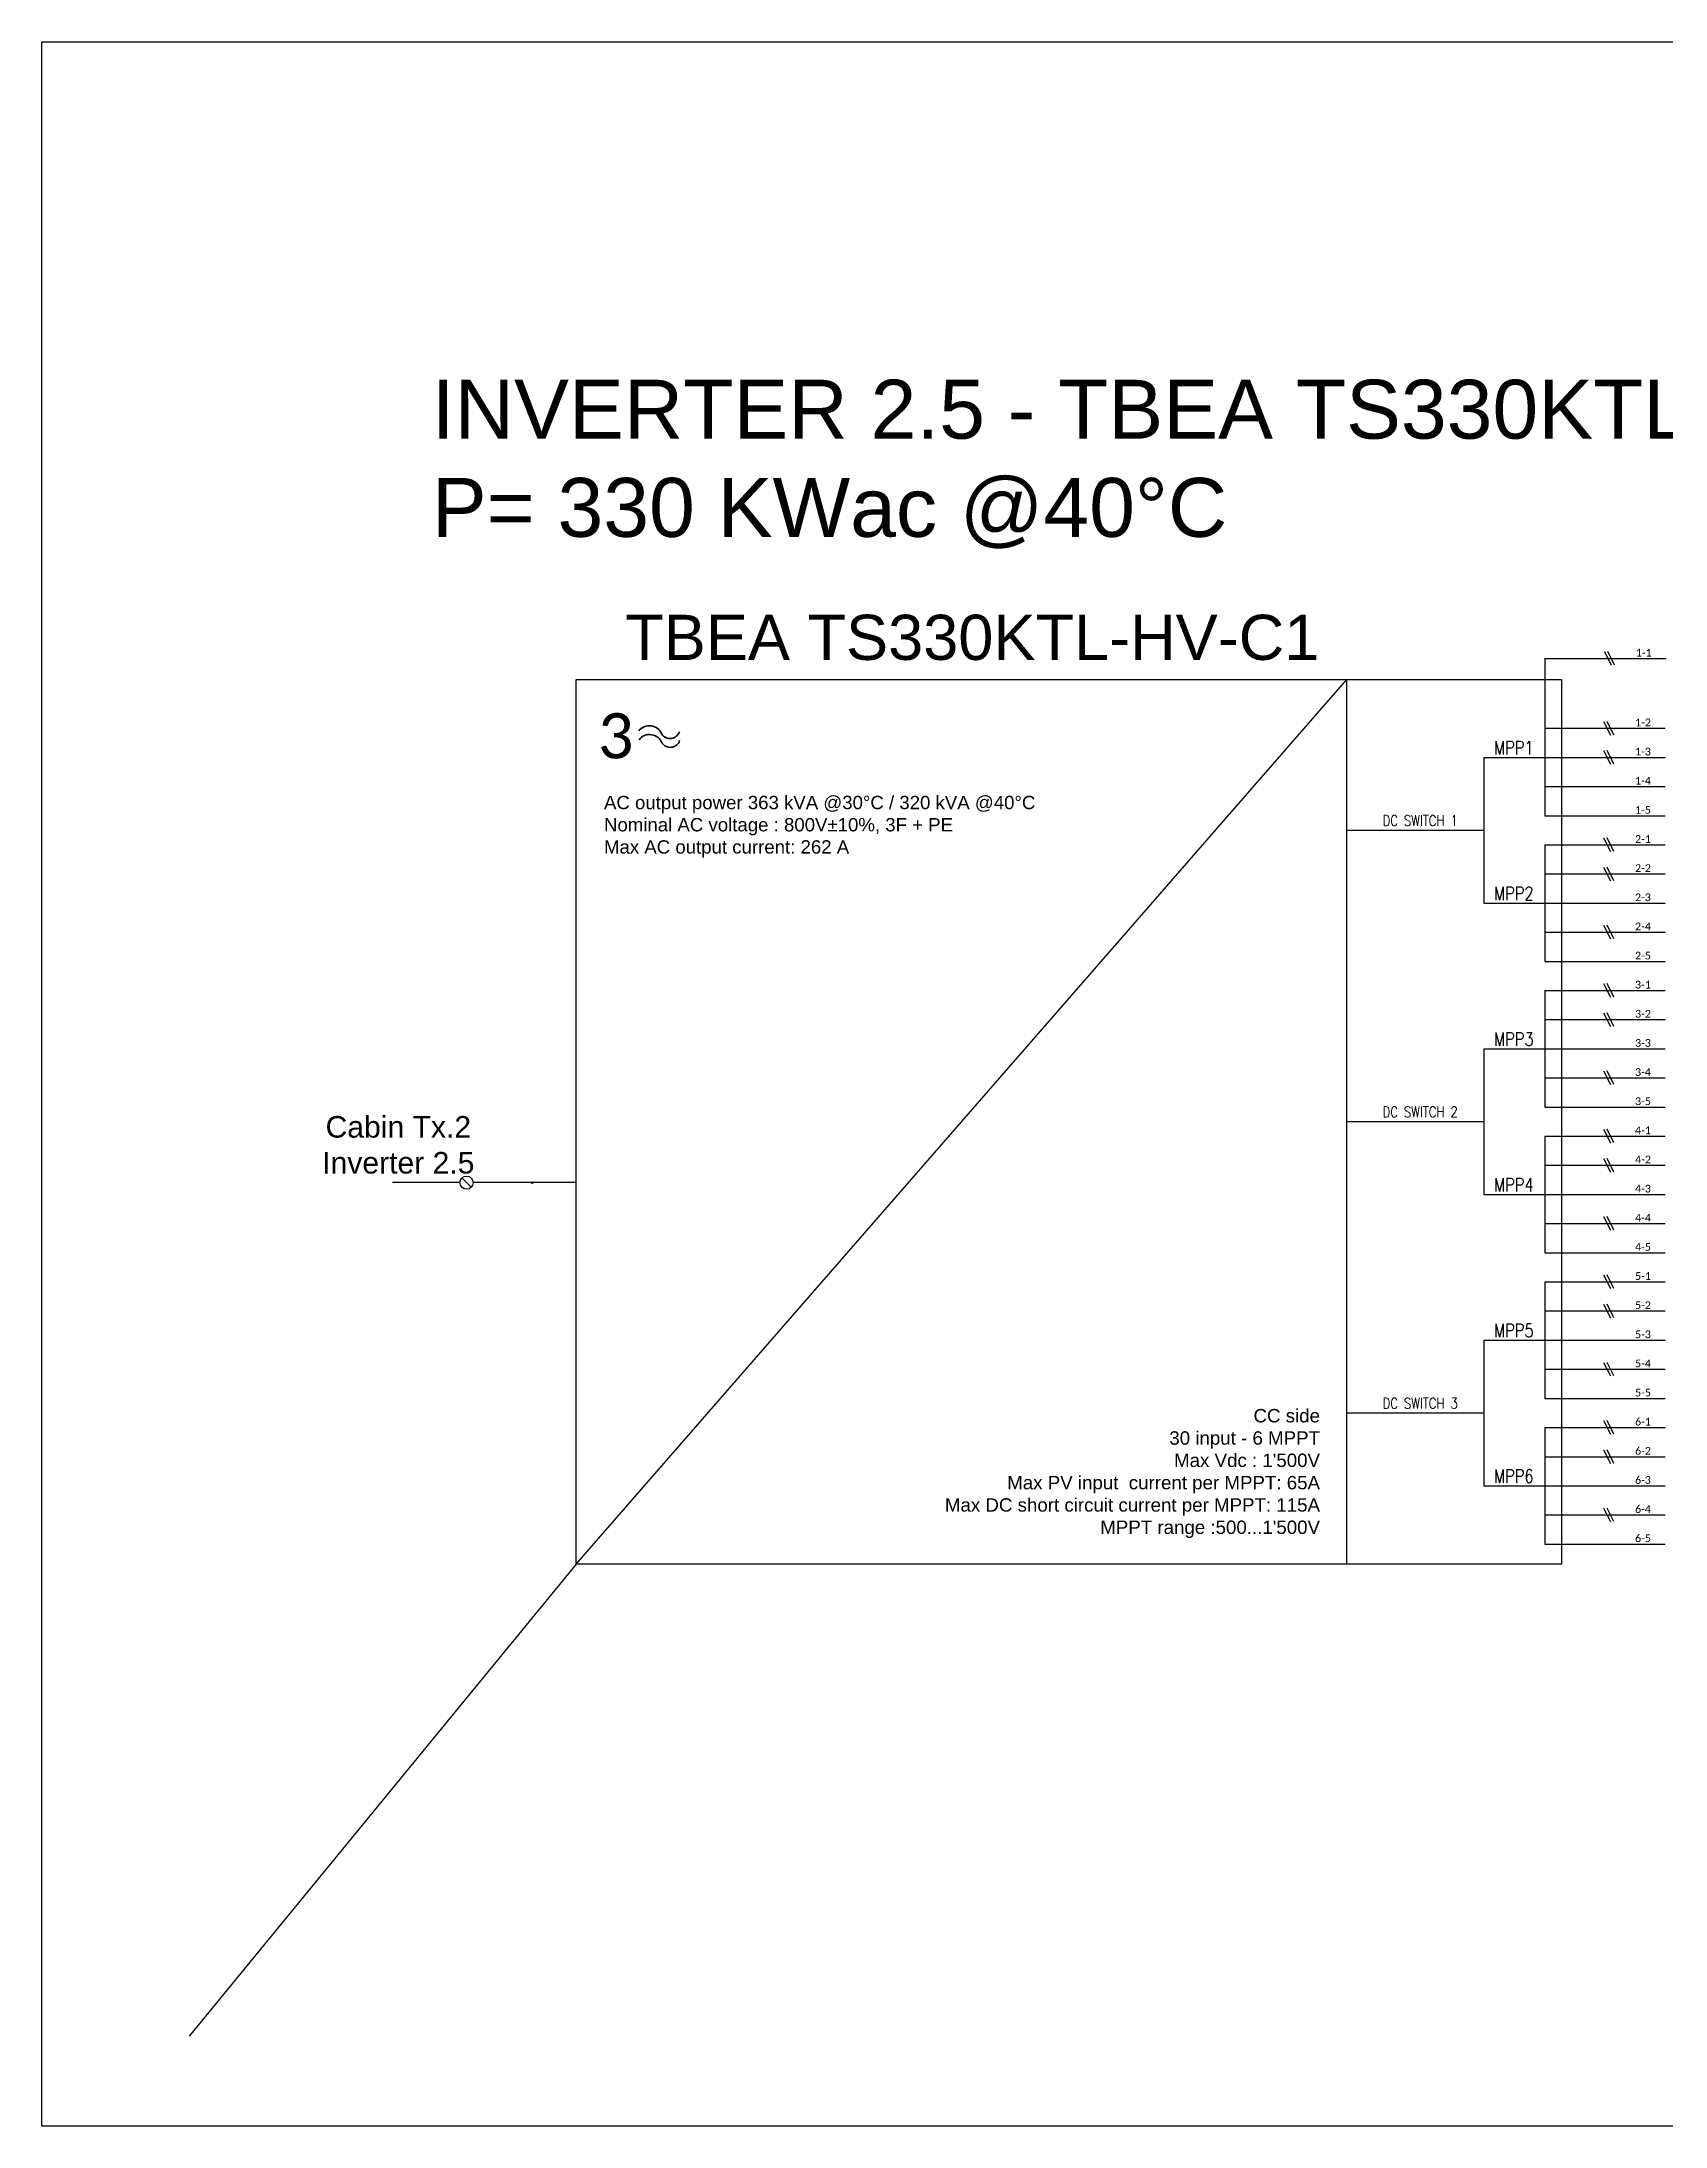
# Model space of a CAD drawing. Header units: millimetres. Extents: x 14856 to 141494, y 133975 to 167686.
# Drawn here: x 72144 to 78209, y 146011 to 153798 of the extents above; entities that cross this region are included whole.
import ezdxf

# ---------------------------------------------------------------- set-up
doc = ezdxf.new("R2010")
doc.units = ezdxf.units.MM
doc.linetypes.add('TRATTEGGIATA', pattern=[19.05, 12.7, -6.35])
doc.layers.add('-Testi', color=1, linetype='Continuous')
doc.layers.add('TRATTEGGIATA', color=40, linetype='TRATTEGGIATA')
doc.styles.add('Legend', font='calibri.ttf')
doc.styles.add('SIMPLEX', font='SIMPLEX', dxfattribs={"width": 0.8})
doc.styles.get("Standard").update_dxf_attribs({"font": 'arial.ttf'})

# ---------------------------------------------------------------- blocks, each defined once
blk = doc.blocks.new('P00102')
at = {"color": 1, "linetype": 'ByBlock', "lineweight": 25}
for p, q in [((0, 3.6), (-3.6, -3.6)), ((1.8, 3.6), (-1.8, -3.6)), ((3.6, 3.6), (0, -3.6))]:
    blk.add_line(p, q, dxfattribs=at)
blk = doc.blocks.new('P00')
at = {"color": 1}
for points in [[(-18.7, 25.7), (6.8, -25.3)], [(19.6, -25.3), (-5.9, 25.7)]]:
    blk.add_lwpolyline(points, dxfattribs=at)

msp = doc.modelspace()

# ---------------------------------------------------------------- linework, layer by layer
for points in [[(77759.2, 151493.9), (77759.2, 150906.7)], [(74140.3, 148110.8), (77018.6, 151415.2)], [(77018.6, 148110.8), (77018.6, 151415.2)], [(77531, 151124.4), (77759.2, 151124.4)], [(77531, 151124.4), (77531, 150580.2)], [(77018.6, 150852.3), (77531, 150852.3)], [(77759.2, 150797.9), (77759.2, 150362.5)], [(77531, 150580.2), (77759.2, 150580.2)], [(77759.2, 150253.7), (77759.2, 149818.4)], [(77531, 150036), (77759.2, 150036)], [(77531, 150036), (77531, 149491.8)], [(77018.6, 149763.9), (77531, 149763.9)], [(77759.2, 149709.5), (77759.2, 149274.2)], [(73748.4, 149518.7), (73713.7, 149553.4)], [(74140.3, 149536.1), (73755.6, 149536.1)], [(77531, 149491.8), (77759.2, 149491.8)], [(77759.2, 149165.3), (77759.2, 148730)], [(77531, 148947.6), (77759.2, 148947.6)], [(77531, 148947.6), (77531, 148403.4)], [(77018.6, 148675.5), (77531, 148675.5)], [(77759.2, 148621.1), (77759.2, 148185.8)], [(77531, 148403.4), (77759.2, 148403.4)]]:
    msp.add_lwpolyline(points)
at = {"color": 40, "linetype": 'Continuous'}
for points in [[(77759.2, 151493.9), (78211.6, 151493.9)], [(77759.2, 151233.3), (78208.6, 151233.3)], [(77759.2, 151124.4), (78208.6, 151124.4)], [(77759.2, 150797.9), (78208.6, 150797.9)], [(77759.2, 150689.1), (78208.6, 150689.1)], [(77759.2, 150471.4), (78208.6, 150471.4)], [(77759.2, 150253.7), (78208.6, 150253.7)], [(77759.2, 150144.9), (78208.6, 150144.9)], [(77759.2, 149927.2), (78208.6, 149927.2)], [(77759.2, 149709.5), (78208.6, 149709.5)], [(77759.2, 149600.7), (78208.6, 149600.7)], [(77759.2, 149383), (78208.6, 149383)], [(77759.2, 149165.3), (78208.6, 149165.3)]]:
    msp.add_lwpolyline(points, dxfattribs=at)
msp.add_lwpolyline([(74140.3, 151415.2), (77820.4, 151415.2), (77820.4, 148110.8), (74140.3, 148110.8)], close=True)
at = {"color": 8, "linetype": 'Continuous'}
for points in [[(77759.2, 151015.6), (78208.6, 151015.6)], [(77759.2, 150906.7), (78208.6, 150906.7)], [(77759.2, 150580.2), (78208.6, 150580.2)], [(77759.2, 150362.5), (78208.6, 150362.5)], [(77759.2, 150036), (78208.6, 150036)], [(77759.2, 149818.4), (78208.6, 149818.4)], [(77759.2, 149491.8), (78208.6, 149491.8)], [(77759.2, 149274.2), (78208.6, 149274.2)], [(77759.2, 148947.6), (78208.6, 148947.6)], [(77759.2, 148730), (78208.6, 148730)], [(77759.2, 148403.4), (78208.6, 148403.4)], [(77759.2, 148185.8), (78208.6, 148185.8)]]:
    msp.add_lwpolyline(points, dxfattribs=at)
at = {"color": 4}
msp.add_lwpolyline([(73706.5, 149536.1), (73454.3, 149536.1)], dxfattribs=at)
msp.add_circle((73731.1, 149536.1), 24.6)
at = {"lineweight": 35}
for centre, radius, start, end in [((74413.9, 151192.7), 50.1, 22.57714, 141.98736), ((74414.7, 151159.8), 50.1, 22.57714, 141.98736), ((74491.1, 151231.3), 36.5, 211.99625, 342.61742), ((74491.9, 151198.4), 36.5, 211.99625, 342.61742)]:
    msp.add_arc(centre, radius, start, end, dxfattribs=at)
at = {"layer": 'Defpoints', "color": 1}
msp.add_line((74140.3, 148110.8), (72694.8, 146347), dxfattribs=at)
msp.add_lwpolyline([(72144.1, 153798.2), (84205.6, 153798.2), (84205.6, 146010.8), (72144.1, 146010.8)], close=True, dxfattribs=at)
at = {"layer": 'TRATTEGGIATA', "color": 40, "linetype": 'Continuous', "ltscale": 0.5}
for points in [[(77759.2, 149056.5), (78208.6, 149056.5)], [(77759.2, 148838.8), (78208.6, 148838.8)], [(77759.2, 148621.1), (78208.6, 148621.1)], [(77759.2, 148512.3), (78208.6, 148512.3)], [(77759.2, 148294.6), (78208.6, 148294.6)]]:
    msp.add_lwpolyline(points, dxfattribs=at)

# ---------------------------------------------------------------- block references
for name, p in [('P00', (77999.8, 151494.1)), ('P00', (77996.9, 151233.4)), ('P00', (77996.9, 151124.6)), ('P00', (77996.9, 150798.1)), ('P00', (77996.9, 150689.2)), ('P00', (77996.9, 150471.6)), ('P00', (77996.9, 150253.9)), ('P00', (77996.9, 150145)), ('P00', (77996.9, 149927.4)), ('P00', (77996.9, 149709.7)), ('P00', (77996.9, 149600.9)), ('P00102', (73975.9, 149535.9)), ('P00', (77996.9, 149383.2)), ('P00', (77996.9, 149165.5)), ('P00', (77996.9, 149056.7)), ('P00', (77996.9, 148839)), ('P00', (77996.9, 148621.3)), ('P00', (77996.9, 148512.5)), ('P00', (77996.9, 148294.8))]:
    msp.add_blockref(name, p)

# ---------------------------------------------------------------- texts
at = {"layer": '-Testi', "color": 7, "attachment_point": 5, "style": 'SIMPLEX'}
for s, insert, char_height, width in [('MPP1', (77642.9, 151160.7), 50, 54.432), ('DC SWITCH 1', (77293.1, 150888.6), 40, 391.731), ('MPP2', (77642.9, 150616.5), 50, 54.432), ('MPP3', (77642.9, 150072.3), 50, 54.432), ('DC SWITCH 2', (77293.1, 149800.2), 40, 391.731), ('MPP4', (77642.9, 149528.1), 50, 54.432), ('MPP5', (77642.9, 148983.9), 50, 54.432), ('DC SWITCH 3', (77293.1, 148711.8), 40, 391.731), ('MPP6', (77642.9, 148439.7), 50, 54.432)]:
    msp.add_mtext(s, dxfattribs=dict(at, insert=insert, char_height=char_height, width=width))
for s, insert, char_height, width, attachment_point in [('INVERTER 2.5 - TBEA TS330KTL-HV-C1 - P= 365,4 KWp - P= 330 KWac @40°C', (73601.1, 152535.2), 220, 8459.921, 1), ('TBEA TS330KTL-HV-C1', (74323.6, 151657.4), 168.704, 3487.591, 1), ('AC output power 363 kVA @30°C / 320 kVA @40°C\\PNominal AC voltage : 800V±10%, 3F + PE \\PMax AC output current: 262 A', (74244.4, 150980.9), 49.772, 2205.222, 1), ('\\pxqc;Cabin Tx.2\\PInverter 2.5', (73020.8, 149784.6), 80.476, 910.842, 1), ("CC side\\P30 input - 6 MPPT \\PMax Vdc : 1'500V\\PMax PV input  current per MPPT: 65A\\PMax DC short circuit current per MPPT: 115A \\PMPPT range :500...1'500V ", (76918.9, 148690.4), 50, 1795.436, 3)]:
    msp.add_mtext(s, dxfattribs=dict(insert=insert, char_height=char_height, width=width, attachment_point=attachment_point))
at = {"color": 7, "char_height": 28.91, "width": 87.837, "attachment_point": 1, "style": 'Legend'}
for s, insert in [('1-1', (78098.4, 151530.2)), ('1-2', (78095.5, 151269.6)), ('1-3', (78095.5, 151160.7)), ('2-1', (78095.5, 150834.2)), ('2-2', (78095.5, 150725.4)), ('2-4', (78095.5, 150507.7)), ('3-1', (78095.5, 150290)), ('3-2', (78095.5, 150181.2)), ('3-4', (78095.5, 149963.5)), ('4-1', (78095.5, 149745.8)), ('4-2', (78095.5, 149637)), ('4-4', (78095.5, 149419.3)), ('5-1', (78095.5, 149201.6)), ('5-2', (78095.5, 149092.8)), ('5-4', (78095.5, 148875.1)), ('6-1', (78095.5, 148657.4)), ('6-2', (78095.5, 148548.6)), ('6-4', (78095.5, 148330.9))]:
    msp.add_mtext(s, dxfattribs=dict(at, insert=insert))
at = {"insert": (74221.6, 151289.6), "char_height": 168.7, "width": 2757.721, "attachment_point": 1, "style": 'Legend'}
msp.add_mtext('3', dxfattribs=at)
at = {"color": 8, "char_height": 28.91, "width": 87.837, "attachment_point": 1, "style": 'Legend'}
for s, insert in [('1-4', (78095.5, 151051.9)), ('1-5', (78095.5, 150943)), ('2-3', (78095.5, 150616.5)), ('2-5', (78095.5, 150398.8)), ('3-3', (78095.5, 150072.3)), ('3-5', (78095.5, 149854.6)), ('4-3', (78095.5, 149528.1)), ('4-5', (78095.5, 149310.4)), ('5-3', (78095.5, 148983.9)), ('5-5', (78095.5, 148766.2)), ('6-3', (78095.5, 148439.7)), ('6-5', (78095.5, 148222.1))]:
    msp.add_mtext(s, dxfattribs=dict(at, insert=insert))

doc.saveas('drawing.dxf')
